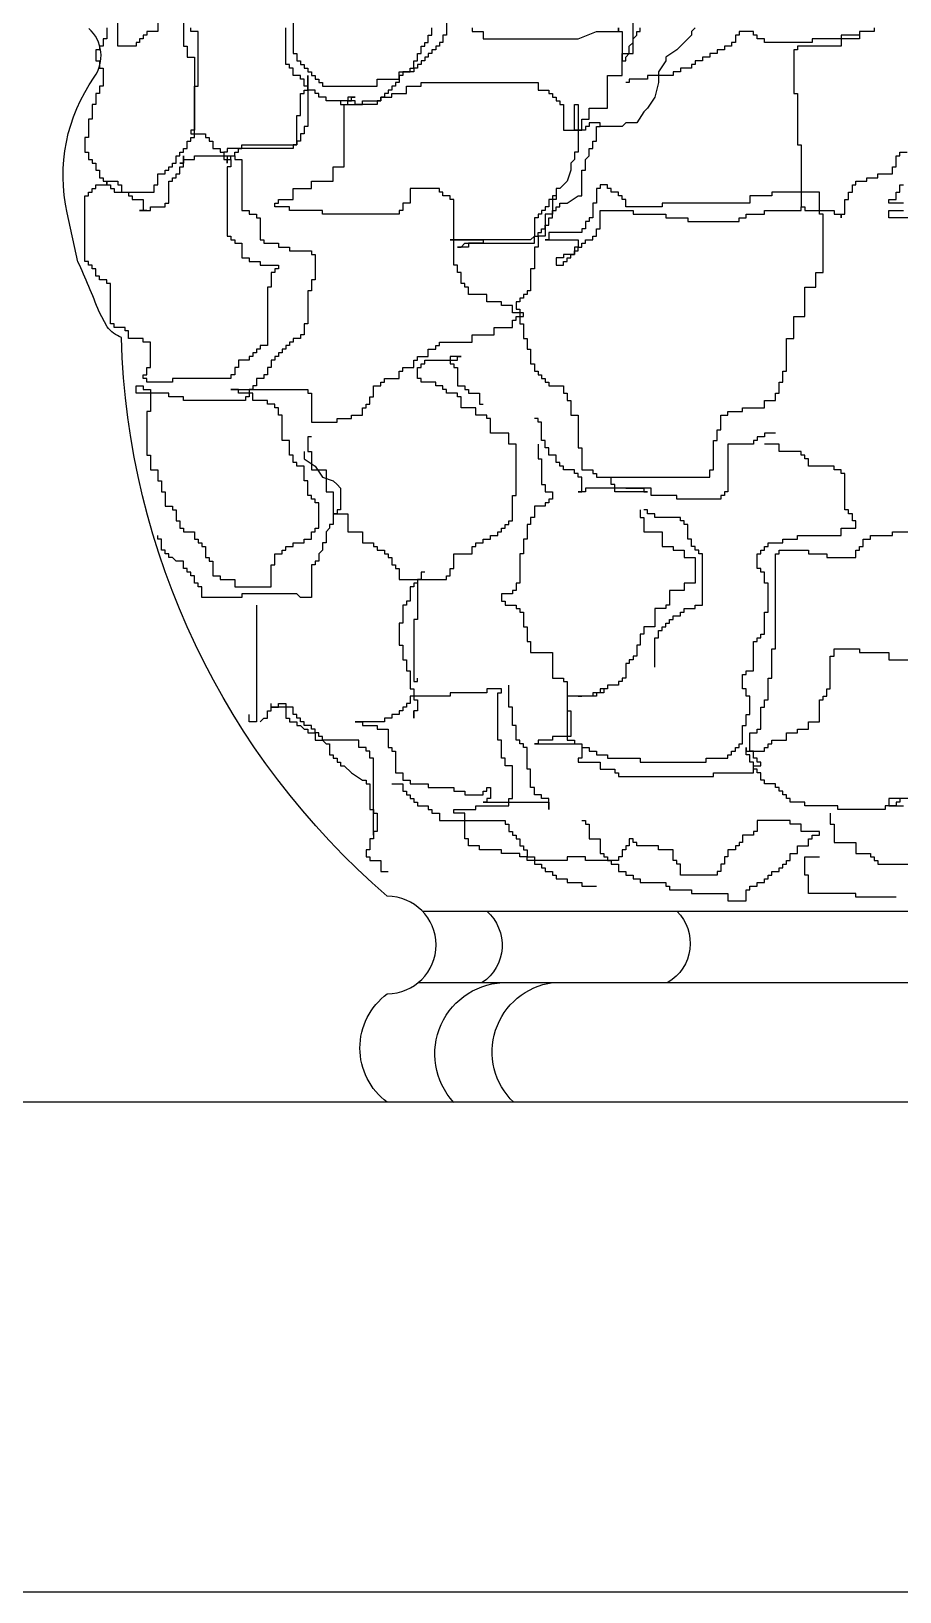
# Model space of a CAD drawing. Extents: x 356 to 4894, y 3257 to 6442.
# Drawn here: x 1596.8 to 1671.3, y 5447.7 to 5581.6 of the extents above; entities that cross this region are included whole.
import ezdxf

# ---------------------------------------------------------------- set-up
doc = ezdxf.new("R2010")
doc.units = 0
doc.header["$LTSCALE"] = 10
doc.header["$MEASUREMENT"] = 0
for name, color, linetype in [('3', 3, 'CONTINUOUS'), ('4', 4, 'CONTINUOUS'), ('7', 7, 'CONTINUOUS'), ('DIM', 3, 'CONTINUOUS')]:
    doc.layers.add(name, color=color, linetype=linetype)

# ---------------------------------------------------------------- blocks, each defined once
blk = doc.blocks.new('FH12E021')
at = {"layer": '3'}
for points in [[(84.73, 104.16), (84.73, 103.83), (86.06, 103.83), (86.06, 103.5), (87.72, 103.5), (87.72, 103.17), (90.38, 103.17), (90.38, 102.84), (94.69, 102.84), (94.69, 103.17), (95.35, 103.17), (95.35, 103.5), (95.68, 103.5), (95.68, 103.83), (97.01, 103.83), (97.01, 103.5), (97.34, 103.5), (97.34, 102.84), (97.68, 102.84), (97.68, 102.5), (98.34, 102.5), (98.34, 102.17), (99, 102.17), (99, 101.84), (99.67, 101.84), (99.67, 101.51), (100.33, 101.51), (100.33, 101.18), (100.99, 101.18), (100.99, 100.85), (101.33, 100.85), (101.33, 100.51), (102.32, 100.51), (102.32, 100.18), (102.98, 100.18), (102.98, 99.85), (105.31, 99.85), (105.31, 99.52), (106.97, 99.52), (106.97, 99.19), (107.3, 99.19)], [(123.56, 110.13), (123.56, 103.5), (123.89, 103.5), (123.89, 102.84), (124.22, 102.84), (124.22, 102.5), (124.55, 102.5), (124.55, 102.17), (124.89, 102.17), (124.89, 101.84), (125.22, 101.84), (125.22, 101.51), (125.55, 101.51), (125.55, 101.18), (125.88, 101.18), (125.88, 100.85), (126.21, 100.85), (126.21, 100.51), (126.54, 100.51), (126.54, 100.18), (127.54, 100.18), (127.54, 99.85), (127.87, 99.85), (127.87, 99.19), (128.2, 99.19), (128.2, 98.86), (128.54, 98.86), (128.54, 98.52), (128.87, 98.52), (128.87, 98.19), (129.2, 98.19), (129.2, 97.86), (129.53, 97.86), (129.53, 97.53), (129.86, 97.53), (129.86, 97.2), (131.85, 97.2), (131.85, 97.53), (134.51, 97.53), (134.51, 97.86), (135.17, 97.86), (135.17, 98.19), (135.5, 98.19), (135.5, 98.52), (136.17, 98.52), (136.17, 98.86), (136.5, 98.86), (136.5, 99.52), (136.83, 99.52), (136.83, 99.85), (137.5, 99.85), (137.5, 100.51), (137.83, 100.51), (137.83, 100.85), (138.16, 100.85), (138.16, 104.16)], [(149.77, 104.82), (149.77, 103.83), (150.77, 103.83), (150.77, 103.5), (151.1, 103.5), (151.1, 103.17), (151.43, 103.17), (151.43, 102.84), (151.76, 102.84), (151.76, 102.5), (153.42, 102.5), (153.42, 104.82)], [(154.42, 104.16), (154.42, 103.17), (154.75, 103.17), (154.75, 102.5), (155.08, 102.5), (155.08, 102.17), (155.41, 102.17), (155.41, 101.18), (155.08, 101.18), (155.08, 100.51), (154.75, 100.51), (154.75, 98.86), (155.08, 98.86), (155.08, 98.19), (155.41, 98.19), (155.41, 97.2), (155.75, 97.2), (155.75, 95.87), (156.08, 95.87), (156.08, 94.21), (156.41, 94.21), (156.41, 92.89), (156.08, 92.89), (156.08, 92.22), (155.75, 92.22), (155.75, 91.89), (155.41, 91.89), (155.41, 91.23), (155.08, 91.23), (155.08, 90.56), (154.75, 90.56), (154.75, 90.23), (154.42, 90.23), (154.42, 89.9), (154.09, 89.9), (154.09, 89.57), (153.76, 89.57), (153.76, 89.24), (150.1, 89.24), (150.1, 89.9), (149.77, 89.9), (149.77, 90.9), (149.11, 90.9), (149.11, 91.23), (148.78, 91.23), (148.78, 91.56), (148.45, 91.56), (148.45, 91.89), (148.11, 91.89), (148.11, 92.55), (147.78, 92.55), (147.78, 92.89), (147.45, 92.89), (147.45, 93.22), (147.12, 93.22), (147.12, 93.88), (146.79, 93.88), (146.79, 94.21), (146.45, 94.21), (146.45, 98.86), (146.12, 98.86), (146.12, 103.83), (146.79, 103.83), (146.79, 104.16)], [(147.45, 104.82), (147.45, 102.5), (147.12, 102.5), (147.12, 101.51), (146.45, 101.51), (146.45, 94.88), (146.79, 94.88), (146.79, 94.54), (145.46, 94.54), (145.46, 94.21), (145.13, 94.21), (145.13, 93.88), (144.8, 93.88), (144.8, 93.22), (144.13, 93.22), (144.13, 92.89), (143.8, 92.89), (143.8, 92.22), (143.47, 92.22), (143.47, 91.89), (143.47, 92.22), (143.14, 92.22), (143.14, 92.55), (142.8, 92.55), (142.8, 92.89), (142.47, 92.89), (142.47, 93.22), (142.14, 93.22), (142.14, 93.55), (137.16, 93.55), (137.16, 96.2), (136.83, 96.2), (136.83, 98.19), (136.5, 98.19), (136.5, 98.52), (136.17, 98.52), (136.17, 99.85), (136.17, 95.21), (136.5, 95.21), (136.5, 94.54), (136.83, 94.54), (136.83, 93.88), (137.16, 93.88), (137.16, 93.55), (137.5, 93.55), (137.5, 93.22), (143.47, 93.22), (143.47, 92.89), (143.8, 92.89), (143.8, 92.55), (143.47, 92.55), (143.47, 92.22), (143.14, 92.22), (143.14, 91.56), (143.47, 91.56), (143.47, 85.26), (143.14, 85.26), (143.14, 84.93), (142.8, 84.93), (142.8, 84.6), (142.14, 84.6), (142.14, 83.27), (141.48, 83.27), (141.48, 82.94), (140.48, 82.94), (140.48, 82.61), (138.82, 82.61), (138.82, 82.27), (139.15, 82.27), (139.15, 81.94), (139.49, 81.94), (139.49, 80.62), (139.82, 80.62), (139.82, 75.31), (140.48, 75.31), (140.48, 74.98), (140.81, 74.98), (140.81, 74.65), (141.15, 74.65), (141.15, 74.31), (141.48, 74.31), (141.48, 73.98), (142.47, 73.98), (142.47, 73.32), (142.8, 73.32), (142.8, 72.66), (143.14, 72.66), (143.14, 72.33), (148.45, 72.33), (148.45, 71.99), (150.77, 71.99), (150.77, 72.33), (151.1, 72.33), (151.1, 72.66), (150.77, 72.66), (150.77, 73.32), (150.44, 73.32), (150.44, 75.64), (151.1, 75.64), (151.1, 75.97), (152.43, 75.97), (152.43, 76.64), (152.76, 76.64), (152.76, 76.97), (153.76, 76.97), (153.76, 77.3), (154.09, 77.3), (154.09, 80.95), (154.42, 80.95), (154.42, 81.28), (155.08, 81.28), (155.08, 81.61), (155.41, 81.61), (155.41, 82.27), (155.75, 82.27), (155.75, 82.61), (156.08, 82.61), (156.08, 82.94), (156.41, 82.94), (156.41, 88.91), (156.08, 88.91), (156.08, 89.24), (155.75, 89.24), (155.75, 89.57), (155.41, 89.57), (155.41, 89.9), (154.42, 89.9), (154.42, 90.23), (153.42, 90.23), (153.42, 89.9), (153.09, 89.9), (153.09, 89.24), (152.43, 89.24), (152.43, 88.91), (152.1, 88.91), (152.1, 88.57), (151.1, 88.57), (151.1, 87.58), (150.77, 87.58), (151.43, 87.58), (150.44, 87.58), (150.44, 87.91), (149.11, 87.91), (149.11, 88.24), (148.78, 88.24), (148.78, 90.23), (148.45, 90.23), (148.45, 90.56), (148.11, 90.56), (148.11, 90.9), (147.78, 90.9), (147.78, 91.56), (147.45, 91.56), (147.45, 92.55), (147.45, 91.89), (147.78, 91.89), (147.45, 91.89), (147.45, 92.22), (146.45, 92.22), (146.45, 92.55), (142.8, 92.55), (142.8, 92.22), (142.14, 92.22), (142.14, 87.58), (141.48, 87.58), (141.48, 87.25), (140.81, 87.25), (140.81, 86.92), (140.48, 86.92), (140.48, 84.93), (140.15, 84.93), (140.15, 84.6), (138.82, 84.6), (138.82, 84.26), (137.83, 84.26), (137.83, 83.93), (135.84, 83.93), (135.84, 83.6), (135.5, 83.6), (135.5, 81.28), (135.84, 81.28), (135.84, 80.28), (136.17, 80.28), (136.17, 77.3), (136.5, 77.3), (136.5, 76.3), (136.83, 76.3), (136.83, 75.97), (137.5, 75.97), (137.5, 75.64), (137.83, 75.64), (137.83, 75.31), (138.16, 75.31), (138.16, 74.98), (138.49, 74.98), (138.49, 74.65), (138.82, 74.65), (138.82, 74.31), (139.15, 74.31), (139.15, 73.98), (139.49, 73.98), (139.49, 73.32), (139.82, 73.32), (139.82, 72.66), (140.15, 72.66), (140.15, 72.33), (140.81, 72.33), (140.81, 71.66), (141.15, 71.66), (141.15, 71.33), (141.48, 71.33), (141.48, 70.67), (141.81, 70.67), (141.81, 70.34), (147.45, 70.34), (147.45, 70.67), (148.78, 70.67), (148.78, 71), (151.76, 71), (151.76, 71.66), (151.1, 71.66), (151.1, 71.33), (150.44, 71.33), (150.44, 69.34), (150.77, 69.34), (150.77, 65.36), (150.44, 65.36), (150.44, 64.03), (149.77, 64.03), (149.77, 63.04), (149.44, 63.04), (149.44, 62.04), (149.11, 62.04), (149.11, 60.72), (148.45, 60.72), (148.45, 60.39), (148.11, 60.39), (148.11, 59.39), (147.78, 59.39), (147.78, 58.73), (147.45, 58.73), (147.45, 58.4), (146.45, 58.4), (146.45, 57.73), (146.12, 57.73), (146.12, 57.4), (145.79, 57.4), (145.79, 57.07), (145.46, 57.07), (145.46, 56.08), (145.13, 56.08), (145.13, 55.74), (144.8, 55.74), (144.8, 54.42), (144.13, 54.42), (144.13, 54.09), (142.8, 54.09), (142.8, 53.42), (139.49, 53.42), (139.49, 55.41), (139.15, 55.41), (139.15, 56.41), (138.49, 56.41), (138.49, 56.74), (138.16, 56.74), (138.16, 57.07), (137.5, 57.07), (137.5, 57.4), (136.5, 57.4), (136.5, 57.73), (135.84, 57.73), (135.84, 58.4), (135.5, 58.4), (135.5, 58.73), (135.17, 58.73), (135.17, 61.05), (135.5, 61.05), (135.5, 61.38), (135.84, 61.38), (135.84, 61.71), (136.17, 61.71), (136.17, 63.04), (136.5, 63.04), (136.5, 64.37), (137.16, 64.37), (137.16, 64.7), (137.5, 64.7), (137.5, 65.36), (137.83, 65.36), (137.83, 66.69), (138.49, 66.69), (138.49, 69.01), (138.82, 69.01), (138.82, 69.67), (139.15, 69.67), (139.15, 70), (139.82, 70), (139.82, 70.34), (141.15, 70.34), (141.15, 71), (142.47, 71), (142.47, 71.33), (143.14, 71.33), (136.17, 71.33), (136.17, 71), (135.84, 71), (135.84, 68.35), (133.51, 68.35), (133.51, 68.68), (132.19, 68.68), (132.19, 69.01), (131.19, 69.01), (131.19, 69.67), (130.86, 69.67), (130.86, 70), (130.53, 70), (130.53, 70.67), (130.19, 70.67), (130.19, 71.66), (129.53, 71.66), (129.53, 71.99), (129.2, 71.99), (129.2, 72.33), (127.87, 72.33), (127.87, 72.99), (127.54, 72.99), (127.54, 73.32), (126.54, 73.32), (126.54, 73.98), (126.21, 73.98), (126.21, 74.31), (125.22, 74.31), (125.22, 74.98), (124.55, 74.98), (124.55, 75.31), (124.22, 75.31), (124.22, 75.64), (121.24, 75.64), (121.24, 76.3), (119.24, 76.3), (119.24, 76.97), (117.59, 76.97), (117.59, 77.63), (117.25, 77.63), (117.25, 77.96), (116.59, 77.96), (116.59, 78.29), (117.59, 78.29), (117.59, 78.96), (118.58, 78.96), (118.58, 79.29), (119.91, 79.29), (119.91, 79.95), (121.57, 79.95), (121.57, 80.62), (121.9, 80.62), (121.9, 80.95), (122.23, 80.95), (122.23, 81.94), (122.56, 81.94), (122.56, 82.61), (122.89, 82.61), (122.89, 88.57), (123.23, 88.57), (123.23, 88.91), (123.89, 88.91), (123.89, 89.24), (124.22, 89.24), (124.22, 89.57), (126.88, 89.57), (126.88, 88.24), (127.54, 88.24), (127.54, 87.58), (127.87, 87.58), (127.87, 87.25), (134.84, 87.25), (134.84, 87.58), (137.83, 87.58), (137.83, 87.91), (139.15, 87.91), (139.15, 88.24), (138.82, 88.24), (138.82, 88.57), (137.5, 88.57), (137.5, 89.57), (135.84, 89.57), (135.84, 90.23), (133.85, 90.23), (133.85, 91.56), (132.85, 91.56), (132.85, 97.2), (132.52, 97.2), (132.52, 97.53), (132.19, 97.53), (132.19, 97.86), (131.85, 97.86), (132.52, 97.86), (132.52, 97.53), (133.18, 97.53), (133.18, 97.2), (131.19, 97.2), (131.19, 97.53), (129.53, 97.53), (129.53, 97.86), (128.54, 97.86), (128.54, 98.19), (127.21, 98.19), (127.21, 98.86), (125.88, 98.86), (125.88, 99.19), (115.26, 99.19), (115.26, 98.52), (114.27, 98.52), (114.27, 98.19), (113.94, 98.19), (113.94, 97.86), (113.6, 97.86), (113.6, 97.53), (113.27, 97.53), (113.27, 97.2), (112.94, 97.2), (112.94, 94.88), (111.28, 94.88), (111.28, 95.87), (110.62, 95.87), (110.62, 96.87), (108.96, 96.87), (108.96, 99.85), (107.63, 99.85), (107.63, 101.84), (106.63, 101.84), (106.63, 105.16)], [(121.24, 104.16), (121.24, 103.83), (120.24, 103.83), (120.24, 103.17), (111.61, 103.17), (109.95, 103.83), (107.96, 103.83), (107.96, 104.16), (107.96, 103.83), (107.63, 103.83), (107.63, 101.18), (107.3, 101.18), (107.3, 101.51), (106.97, 101.84), (106.97, 102.5), (106.63, 102.84), (106.63, 103.17), (106.3, 103.5), (106.3, 103.83), (105.97, 103.83), (105.97, 104.16)], [(100.99, 104.16), (101.33, 103.83), (101.33, 103.5), (102.65, 102.17), (103.65, 101.51), (103.65, 101.18), (104.31, 100.18), (104.31, 99.19), (104.64, 97.86), (105.31, 96.87), (105.64, 96.53), (106.3, 95.54), (107.3, 95.54), (107.63, 95.21), (109.62, 95.21), (109.62, 95.54), (110.62, 95.54), (110.62, 95.21), (110.95, 95.21), (110.95, 94.88), (111.94, 94.88), (111.94, 97.2), (111.61, 97.2), (111.61, 94.54)], [(137.5, 104.82), (137.5, 101.84), (137.16, 101.84), (137.16, 101.18), (136.83, 101.18), (136.83, 100.85), (136.5, 100.85), (136.5, 100.51), (136.17, 100.51), (136.17, 100.18), (135.84, 100.18), (135.84, 99.85), (135.5, 99.85), (135.5, 99.52), (135.17, 99.52), (135.17, 99.19), (134.84, 99.19), (134.84, 98.86), (129.86, 98.86), (129.86, 99.52), (127.87, 99.52), (127.87, 100.18), (126.88, 100.18), (126.88, 100.51), (126.54, 100.51), (126.54, 101.18), (126.21, 101.18), (126.21, 101.84), (125.88, 101.84), (125.88, 102.5), (125.55, 102.5), (125.55, 102.84), (125.22, 102.84), (125.22, 103.5), (124.89, 103.5), (124.89, 104.16)], [(86.06, 103.5), (86.06, 103.17), (87.72, 103.17), (87.72, 102.5), (91.7, 102.5), (91.7, 102.17), (92.03, 102.17), (92.03, 98.19), (91.7, 98.19), (91.7, 93.55), (91.37, 93.55), (91.37, 87.91), (91.04, 87.91), (91.04, 87.58), (88.38, 87.58), (88.38, 87.25), (87.72, 87.25), (87.72, 86.92), (87.72, 87.25), (87.39, 87.25), (87.39, 88.57), (87.06, 88.57), (87.06, 89.24), (86.72, 89.24), (86.72, 89.9), (86.39, 89.9), (86.39, 90.23), (85.4, 90.23), (85.4, 90.56), (84.4, 90.56), (84.4, 90.9), (83.07, 90.9), (83.07, 91.56), (82.74, 91.56), (82.74, 92.55), (82.41, 92.55), (82.41, 92.89), (81.75, 92.89)], [(108.63, 44.47), (108.96, 44.47), (108.96, 44.14), (109.62, 44.14), (109.62, 43.8), (110.29, 43.8), (110.29, 43.47), (112.61, 43.47), (112.61, 42.15), (112.28, 42.15), (112.28, 39.83), (113.94, 39.83), (113.94, 39.49), (115.26, 39.49), (115.26, 39.16), (115.59, 39.16), (111.28, 39.16), (111.28, 37.84), (111.61, 37.84), (111.61, 37.5), (109.62, 37.5), (109.62, 36.84), (108.29, 36.84), (108.29, 36.51), (107.96, 36.51), (107.96, 36.18), (99.33, 36.18), (99.33, 36.51), (95.68, 36.51), (95.68, 37.17), (95.02, 37.17), (95.02, 37.5), (95.35, 37.5), (95.35, 37.84), (95.68, 37.84), (95.68, 38.5), (96.02, 38.5), (96.02, 40.16), (95.35, 40.16), (95.35, 40.49), (95.02, 40.49), (95.02, 42.48), (94.69, 42.48), (94.69, 43.14), (94.36, 43.14), (94.36, 45.13), (94.03, 45.13), (94.03, 47.78), (93.69, 47.78), (93.69, 56.41), (93.36, 56.41), (93.36, 56.74), (90.71, 56.74), (90.71, 56.41), (89.05, 56.41), (89.05, 56.08), (86.39, 56.08), (86.39, 56.74), (86.06, 56.74), (86.06, 57.07), (85.73, 57.07), (85.73, 57.73), (85.07, 57.73), (85.07, 58.06), (83.07, 58.06), (83.07, 58.4), (81.08, 58.4)], [(81.08, 86.92), (83.41, 86.92), (83.41, 87.58), (82.08, 87.58)], [(82.08, 88.24), (83.41, 88.24), (83.41, 88.57), (82.74, 88.57), (82.74, 89.24), (82.41, 89.24), (82.41, 89.9), (82.08, 89.9)], [(111.61, 94.88), (111.61, 92.89), (111.94, 92.89), (111.94, 92.22), (112.28, 91.89), (112.28, 91.23), (112.61, 90.23), (112.94, 89.9), (113.27, 89.57), (113.6, 89.57), (113.6, 88.91), (113.94, 88.91), (113.94, 88.57), (114.27, 88.57), (114.27, 87.91), (114.6, 87.91), (114.6, 87.58), (114.93, 87.58), (114.93, 87.25), (115.26, 87.25), (115.26, 86.92), (115.59, 86.92), (115.59, 85.26), (115.93, 84.93), (123.23, 84.93), (120.24, 84.93), (120.24, 84.6), (121.57, 84.6), (121.57, 84.26), (122.56, 84.26), (122.23, 84.26), (121.9, 84.6), (115.59, 84.6), (115.59, 85.26), (115.26, 85.26), (115.26, 85.59), (114.93, 85.59), (114.93, 85.92), (114.6, 85.92), (114.6, 86.25), (114.27, 86.25), (114.27, 86.92), (113.94, 86.92), (113.94, 87.58), (113.6, 87.58), (113.6, 87.91), (113.27, 87.91), (113.27, 88.24), (112.61, 88.24), (111.61, 88.91), (111.28, 88.91), (111.28, 91.23), (110.95, 91.23), (110.95, 92.22), (110.62, 92.55), (110.62, 93.22), (110.29, 93.22), (110.29, 93.88), (109.95, 93.88), (109.95, 95.21), (109.62, 95.21)], [(113.6, 88.91), (113.6, 88.57), (113.94, 88.57), (113.94, 87.25), (114.6, 87.25), (114.6, 85.26), (115.26, 85.26), (115.26, 84.26), (115.59, 84.26), (115.59, 82.27), (115.93, 82.27), (115.93, 80.28), (116.26, 80.28), (116.26, 79.95), (116.59, 79.95), (116.59, 79.62), (116.92, 79.62), (116.92, 79.29), (117.25, 79.29), (117.25, 78.63), (116.92, 78.63), (116.92, 77.3), (116.59, 77.3), (116.59, 75.97), (116.26, 75.97), (116.26, 74.98), (115.93, 74.98), (115.93, 73.65), (115.59, 73.65), (115.59, 72.99), (115.26, 72.99), (115.26, 72.66), (114.93, 72.66), (114.93, 72.33), (114.6, 72.33), (114.6, 71.99), (114.27, 71.99), (114.27, 71.66), (112.94, 71.66), (112.94, 71), (112.61, 71), (112.61, 70.34), (112.28, 70.34), (112.28, 69.01), (111.61, 69.01), (111.61, 66.02), (111.28, 66.02), (111.28, 64.03), (110.29, 64.03), (110.29, 63.7), (109.95, 63.7), (109.95, 63.37), (99.67, 63.37), (99.67, 64.03), (99.33, 64.03), (99.33, 66.69), (99, 66.69), (99, 67.68), (98.67, 67.68), (98.67, 69.01), (98.01, 69.01), (98.01, 69.34), (96.68, 69.34), (96.68, 69.67), (94.69, 69.67), (94.69, 70.34), (93.69, 70.34), (93.69, 71), (93.36, 71), (93.36, 71.99), (93.03, 71.99), (93.03, 72.99), (92.7, 72.99), (92.7, 75.97), (92.03, 75.97), (92.03, 77.96), (91.04, 77.96), (91.04, 80.62), (90.04, 80.62), (90.04, 81.94), (89.38, 81.94), (89.38, 87.25), (89.71, 87.25), (89.71, 89.24), (94.03, 89.24), (94.03, 88.91), (96.02, 88.91), (96.02, 88.24), (103.98, 88.24), (103.98, 87.91), (107.3, 87.91), (107.3, 88.57), (107.63, 88.57), (107.63, 88.91), (107.96, 88.91), (107.96, 89.24), (108.63, 89.24), (108.63, 89.57), (108.96, 89.57), (108.96, 89.9), (109.62, 89.9), (109.62, 89.57), (109.95, 89.57), (109.95, 88.24), (110.29, 88.24), (110.29, 86.92), (110.62, 86.92), (110.62, 86.59), (110.95, 86.59), (110.95, 85.92), (111.28, 85.92), (111.28, 85.59), (114.27, 85.59), (114.27, 84.93), (114.6, 84.93), (111.61, 84.93), (111.61, 84.26), (111.94, 84.26), (111.94, 83.6), (112.94, 83.6), (112.94, 83.27), (113.6, 83.27), (113.6, 82.61), (112.94, 82.61), (112.94, 82.94), (112.61, 82.94), (112.61, 83.27), (112.28, 83.27), (112.28, 83.6), (111.94, 83.6), (111.94, 83.93), (111.61, 83.93), (111.61, 84.26), (111.28, 84.26), (111.28, 84.6), (110.95, 84.6), (110.95, 84.93), (110.29, 84.93), (110.29, 85.26), (109.95, 85.26), (109.95, 85.92), (109.62, 85.92), (109.62, 87.58), (106.63, 87.58), (106.63, 87.25), (103.65, 87.25), (103.65, 86.92), (101.66, 86.92), (101.66, 86.59), (97.01, 86.59), (97.01, 86.92), (96.35, 86.92), (96.35, 87.25), (94.69, 87.25), (94.69, 87.58), (91.37, 87.58), (91.37, 87.91), (91.04, 87.91)], [(135.84, 67.02), (136.17, 67.02), (136.17, 65.69), (135.84, 65.69), (135.84, 64.03), (134.51, 64.03), (134.51, 62.04), (133.85, 62.04), (133.85, 60.05), (132.52, 60.05), (132.52, 58.4), (131.19, 58.4), (131.19, 57.4), (130.19, 57.4), (130.19, 57.07), (129.86, 57.07), (129.86, 56.74), (129.2, 56.74), (129.2, 56.41), (128.87, 56.41), (128.87, 56.08), (128.54, 56.08), (128.54, 55.41), (128.2, 55.41), (128.2, 55.08), (127.87, 55.08), (127.87, 54.09), (123.56, 54.09), (123.56, 54.42), (123.23, 54.42), (123.23, 55.08), (122.89, 55.08), (122.89, 56.41), (121.24, 56.41), (121.24, 57.07), (120.9, 57.07), (120.9, 57.4), (120.24, 57.4), (120.24, 57.73), (119.58, 57.73), (119.58, 58.06), (118.91, 58.06), (118.91, 58.4), (118.58, 58.4), (118.58, 58.73), (118.25, 58.73), (118.25, 59.06), (117.92, 59.06), (117.92, 59.39), (117.59, 59.39), (117.59, 61.71), (117.25, 61.71), (117.25, 66.36), (117.92, 66.36), (117.92, 67.35), (119.58, 67.35), (119.58, 68.68), (119.91, 68.68), (119.91, 69.01), (120.9, 69.01), (120.9, 69.67), (122.23, 69.67), (122.23, 70.67), (122.56, 70.67), (122.56, 71), (123.56, 71), (123.56, 71.33), (123.89, 71.33), (123.89, 71.66), (124.55, 71.66), (124.55, 71.99), (125.88, 71.99), (125.88, 72.33), (126.21, 72.33), (126.21, 73.32), (125.88, 73.32), (125.88, 73.65), (125.55, 73.65), (125.55, 73.98), (122.56, 73.98), (122.56, 74.31), (122.23, 74.31), (123.23, 74.31), (123.23, 73.65), (122.89, 73.65), (122.89, 73.32), (122.56, 73.32), (122.56, 71.66), (121.9, 71.66), (121.9, 71.33), (121.57, 71.33), (121.57, 71), (120.57, 71), (120.57, 70), (120.24, 70)], [(93.69, 67.35), (94.69, 67.35), (94.69, 67.02), (95.35, 67.02), (95.35, 66.69), (95.68, 66.69), (95.68, 66.36), (98.01, 66.36), (98.01, 62.04), (98.34, 62.04), (98.34, 61.71), (98.67, 61.71), (98.67, 61.38), (102.65, 61.38), (102.65, 61.71), (104.98, 61.71), (104.98, 62.38), (110.95, 62.38), (110.95, 62.04), (111.61, 62.04), (111.28, 62.04), (111.28, 63.37), (111.61, 63.37), (111.61, 63.7), (111.94, 63.7), (111.94, 64.03), (112.94, 64.03), (112.94, 64.37), (113.27, 64.37), (113.27, 64.7), (113.6, 64.7), (113.6, 65.36), (114.27, 65.36), (114.27, 66.02), (114.6, 66.02), (114.6, 66.69), (114.93, 66.69), (114.93, 68.35), (115.26, 68.35), (115.26, 68.68), (115.59, 68.68)], [(81.42, 34.19), (83.41, 34.19), (83.41, 33.52), (82.08, 33.52)], [(82.08, 34.19), (82.41, 34.19), (82.41, 33.86), (82.74, 33.86), (82.74, 33.52), (83.74, 33.52), (83.74, 33.19), (88.05, 33.19), (88.05, 33.52), (91.04, 33.52), (91.04, 33.86), (92.37, 33.86), (92.37, 34.19), (92.7, 34.19), (92.7, 34.52), (93.03, 34.52), (93.03, 34.85), (93.36, 34.85), (93.36, 35.18), (93.69, 35.18), (93.69, 35.51), (94.69, 35.51), (94.69, 35.85), (95.02, 35.85), (95.02, 36.51), (95.35, 36.51), (95.35, 36.84), (95.68, 36.84), (95.68, 37.5), (96.02, 37.5), (96.02, 38.17), (96.35, 38.17), (96.35, 38.83), (96.35, 38.5), (94.69, 38.5), (94.69, 38.83), (94.36, 38.83), (94.36, 39.16), (94.03, 39.16), (94.03, 39.49), (92.7, 39.49), (92.7, 40.16), (91.7, 40.16), (91.7, 40.49), (90.71, 40.49), (90.71, 41.15), (89.71, 41.15), (89.71, 43.14), (89.38, 43.14), (89.38, 43.47), (89.05, 43.47), (89.05, 44.14), (88.72, 44.14), (88.72, 47.12), (88.38, 47.12), (88.38, 47.78), (86.06, 47.78), (86.06, 47.45), (83.41, 47.45), (83.41, 46.79), (78.1, 46.79)], [(115.26, 66.36), (115.26, 65.03), (114.93, 65.03), (114.93, 62.71), (114.6, 62.71), (114.6, 62.04), (113.94, 62.04), (113.94, 61.38), (114.27, 61.38), (114.27, 61.05), (114.6, 61.05), (114.6, 60.72), (115.59, 60.72), (115.59, 59.72), (115.93, 59.72), (115.93, 59.06), (116.26, 59.06), (116.26, 57.73), (116.59, 57.73), (116.59, 56.41), (116.92, 56.41), (116.92, 53.75), (117.25, 53.75), (117.25, 53.09), (117.59, 53.09), (117.59, 52.76), (118.58, 52.76), (118.58, 52.1), (118.25, 52.1), (118.25, 51.76), (117.25, 51.76), (117.25, 51.43), (116.92, 51.43), (116.92, 51.1), (116.59, 51.1), (116.59, 49.77), (116.26, 49.77), (116.26, 48.45), (115.93, 48.45), (115.93, 47.45), (113.94, 47.45), (113.94, 45.13), (112.94, 45.13), (112.94, 44.8), (112.61, 44.8), (112.61, 39.49), (111.94, 39.49), (111.94, 39.16), (111.28, 39.16), (111.28, 38.83), (110.62, 38.83), (110.62, 38.5), (109.95, 38.5), (109.95, 38.17), (108.96, 38.17), (108.96, 37.84), (105.97, 37.84), (105.97, 37.5), (100, 37.5), (100, 37.84), (98.01, 37.84), (98.01, 38.17), (97.68, 38.17), (97.68, 38.5), (97.34, 38.5), (97.34, 38.83), (97.01, 38.83), (97.01, 39.16), (96.68, 39.16), (96.68, 40.82), (96.35, 40.82), (96.35, 41.82), (96.02, 41.82), (96.02, 43.47), (96.35, 43.47), (96.35, 44.14), (96.68, 44.14), (96.68, 45.46), (96.35, 45.46), (96.35, 45.79), (95.68, 45.79), (95.68, 48.45), (95.35, 48.45), (95.35, 48.78), (95.02, 48.78), (95.02, 49.11), (94.69, 49.11), (94.69, 51.1), (94.36, 51.1), (94.36, 53.75), (94.69, 53.75), (94.69, 54.75), (95.02, 54.75), (95.02, 55.08), (95.35, 55.08), (95.35, 56.41), (95.02, 56.41), (95.02, 56.74), (94.69, 56.74), (94.69, 57.07), (94.36, 57.07), (94.36, 57.4), (93.03, 57.4), (93.03, 57.73), (91.7, 57.73), (91.7, 58.06), (87.72, 58.06), (87.72, 58.73), (86.39, 58.73), (86.39, 59.39), (86.72, 59.39), (86.72, 60.05), (87.06, 60.05), (87.06, 60.39), (87.39, 60.39), (87.39, 63.7), (87.72, 63.7), (87.72, 64.03), (88.38, 64.03), (88.38, 64.37), (90.71, 64.37), (90.71, 65.03), (91.04, 65.03), (91.04, 65.36), (91.37, 65.36), (91.37, 65.69), (93.36, 65.69), (93.36, 66.36), (94.69, 66.36)], [(136.5, 65.69), (136.5, 65.03), (135.5, 64.37), (134.84, 63.37), (133.85, 63.04), (133.51, 62.71), (133.18, 62.38), (133.18, 60.39), (133.51, 60.39), (133.51, 60.05), (133.85, 60.05), (133.85, 59.06), (134.18, 59.06), (134.18, 58.73), (134.51, 58.4), (134.51, 57.4), (134.84, 57.4), (134.84, 56.74), (135.17, 56.41), (135.17, 55.74), (135.5, 55.74), (135.5, 55.41), (135.84, 55.41), (135.84, 52.43), (136.83, 52.43), (137.16, 52.76), (142.14, 52.76), (142.14, 52.43), (145.79, 52.43), (145.79, 53.42), (146.12, 53.42), (146.12, 53.75), (146.45, 53.75), (146.45, 54.42), (146.79, 54.42), (146.79, 54.75), (147.12, 54.75), (147.12, 55.08), (147.45, 55.08), (147.45, 55.74), (148.11, 55.74), (148.45, 56.08), (148.78, 56.08), (148.78, 56.41), (149.11, 56.41), (149.11, 56.74), (149.44, 56.74), (149.44, 57.73), (149.77, 57.73), (149.77, 58.06)], [(107.3, 62.38), (105.64, 62.38), (105.64, 62.04), (105.31, 62.04), (108.29, 62.04), (108.29, 62.71), (108.63, 62.71), (108.63, 63.37), (108.29, 63.37)], [(104.64, 46.13), (104.64, 48.78), (104.31, 48.78), (104.31, 49.44), (103.98, 49.44), (103.98, 49.77), (103.65, 49.77), (103.65, 50.11), (103.32, 50.11), (103.32, 50.44), (102.98, 50.44), (102.98, 50.77), (102.32, 50.77), (102.32, 51.1), (101.99, 51.1), (101.99, 51.43), (100.99, 51.43), (100.99, 51.76), (100.33, 51.76), (100.33, 56.41), (100.66, 56.41), (100.66, 56.74), (100.99, 56.74), (100.99, 57.07), (101.33, 57.07), (101.33, 57.73), (101.66, 57.73), (101.66, 59.06), (101.99, 59.06), (101.99, 59.39), (102.32, 59.39), (102.32, 59.72), (104.64, 59.72), (104.64, 60.05), (105.31, 60.05), (105.31, 60.39), (105.64, 60.39)], [(105.97, 60.39), (105.97, 59.72), (105.64, 59.72), (105.64, 58.4), (103.98, 58.4), (103.98, 57.07), (102.98, 57.07), (102.98, 56.74), (101.99, 56.74), (101.99, 56.08), (100.99, 56.08), (100.99, 53.75), (101.99, 53.75), (101.99, 53.09), (103.32, 53.09), (103.32, 51.76), (103.65, 51.76), (103.65, 51.43), (104.64, 51.43), (104.64, 49.77), (105.64, 49.77), (105.64, 49.11), (105.97, 49.11), (105.97, 48.12), (106.3, 48.12), (106.3, 47.12), (106.63, 47.12), (106.63, 46.79), (106.97, 46.79), (106.97, 46.46), (107.3, 46.46), (107.3, 45.13), (107.63, 45.13), (107.63, 44.8), (107.96, 44.8), (107.96, 44.47), (108.96, 44.47), (108.96, 44.14), (109.29, 44.14), (109.29, 43.8), (109.95, 43.8), (109.95, 43.47), (111.61, 43.47), (111.28, 43.47)], [(125.55, 54.75), (125.88, 54.75), (125.88, 54.09), (126.21, 54.09), (126.21, 50.44), (126.54, 50.44), (126.54, 44.8), (126.21, 44.8), (126.21, 45.13)], [(125.88, 54.42), (125.88, 54.09), (126.21, 54.09), (126.21, 53.75), (126.54, 53.75), (126.54, 53.42), (126.88, 53.42), (126.88, 52.1), (127.21, 52.1), (127.21, 51.76), (127.54, 51.76), (127.54, 50.11), (127.87, 50.11), (127.87, 48.12), (127.54, 48.12), (127.54, 46.79), (127.21, 46.79), (127.21, 45.79), (126.88, 45.79), (126.88, 44.14), (126.54, 44.14), (126.54, 43.14), (126.21, 43.14), (126.21, 42.15), (126.54, 42.15), (126.54, 41.48), (126.54, 42.15)], [(140.81, 51.76), (140.81, 41.15), (141.48, 41.15), (141.48, 41.82)], [(111.28, 32.2), (110.95, 32.2), (110.95, 31.87), (110.62, 31.87), (110.62, 30.54), (109.62, 30.54), (109.62, 29.21), (109.29, 29.21), (109.29, 28.88), (108.96, 28.88), (108.96, 28.55), (108.63, 28.55), (108.63, 28.22), (107.96, 28.22), (107.96, 27.56), (107.3, 27.56), (107.3, 27.22), (106.63, 27.22), (106.63, 26.89), (105.97, 26.89), (105.97, 26.56), (103.65, 26.56), (103.65, 26.23), (103.32, 26.23), (103.32, 25.9), (101.33, 25.9), (101.33, 25.57), (98.01, 25.57), (98.01, 24.9), (96.35, 24.9), (96.35, 25.9), (96.02, 25.9), (96.02, 26.23), (95.35, 26.23), (95.35, 26.56), (94.69, 26.56), (94.69, 26.89), (94.36, 26.89), (94.36, 27.22), (94.03, 27.22), (94.03, 27.56), (93.36, 27.56), (93.36, 27.89), (93.03, 27.89), (93.03, 28.22), (92.7, 28.22), (92.7, 28.55), (92.37, 28.55), (92.37, 29.21), (91.7, 29.21), (91.7, 29.88), (90.71, 29.88), (90.71, 30.54), (90.38, 30.54), (90.38, 30.87), (89.71, 30.87), (89.71, 31.2), (91.37, 31.2), (91.37, 31.87), (92.37, 31.87), (92.37, 32.2), (95.35, 32.2), (95.35, 31.2), (95.68, 31.2), (95.68, 30.87), (96.68, 30.87), (96.68, 30.21), (97.01, 30.21), (97.01, 29.88), (97.34, 29.88), (97.34, 29.54), (98.01, 29.54), (98.01, 28.88), (98.34, 28.88), (98.34, 28.22), (98.67, 28.22), (98.67, 27.56), (99, 27.56), (99, 27.22), (102.32, 27.22), (102.32, 28.22), (102.65, 28.22), (102.65, 28.55), (102.98, 28.55), (102.98, 29.54), (104.31, 29.54), (104.31, 29.88), (106.3, 29.88), (106.3, 30.21), (106.63, 30.21), (106.63, 30.54), (106.97, 30.54), (106.97, 29.88), (107.3, 29.88), (107.3, 29.54), (107.63, 29.54), (107.63, 28.88), (107.96, 28.88), (107.96, 28.55), (110.95, 28.55), (110.95, 28.88), (112.61, 28.88), (112.61, 28.55), (116.26, 28.55), (116.26, 28.88), (116.92, 28.88), (116.92, 29.21), (118.58, 29.21), (118.58, 29.54), (120.57, 29.54), (120.57, 29.88), (121.57, 29.88), (121.57, 30.54), (121.9, 30.54), (121.9, 32.86), (122.89, 32.86), (122.89, 33.19), (120.9, 33.19), (120.9, 33.52), (117.92, 33.52), (117.92, 34.19), (117.59, 34.19), (117.59, 37.17), (118.25, 37.17), (118.25, 37.84), (118.58, 37.84), (118.58, 39.49), (118.91, 39.49), (118.91, 43.8), (118.58, 43.8), (118.58, 44.14), (119.91, 44.14), (119.91, 43.8), (123.23, 43.8), (123.23, 43.47), (126.88, 43.47), (126.88, 42.81), (127.21, 42.81), (127.21, 42.48), (127.54, 42.48), (127.54, 42.15), (127.87, 42.15), (127.87, 41.82), (128.54, 41.82), (128.54, 41.48), (129.2, 41.48), (129.2, 41.15), (131.85, 41.15), (131.19, 41.15), (131.19, 40.82), (129.86, 40.82), (129.86, 40.49), (128.87, 40.49), (128.87, 38.83), (128.54, 38.83), (128.54, 38.5), (128.2, 38.5), (128.2, 36.51), (127.54, 36.51), (127.54, 35.85), (126.88, 35.85), (126.88, 35.51), (125.22, 35.51), (125.22, 35.18), (122.89, 35.18), (122.89, 34.85), (121.9, 34.85), (121.9, 34.52), (120.24, 34.52), (120.24, 34.85), (119.91, 34.85), (119.91, 35.18), (119.58, 35.18), (119.58, 34.19), (119.91, 34.19), (119.91, 33.86), (120.24, 33.86), (114.27, 33.86), (114.27, 33.19), (114.27, 34.19), (114.93, 34.19), (114.93, 34.52), (115.59, 34.52), (115.59, 35.18), (115.93, 35.18), (115.93, 36.84), (116.26, 36.84), (116.26, 38.83), (116.59, 38.83), (116.59, 39.16), (116.92, 39.16), (116.92, 39.49), (117.25, 39.49), (117.25, 40.82), (117.59, 40.82), (117.59, 42.48), (117.92, 42.48), (117.92, 44.47)], [(140.48, 41.15), (140.15, 41.48), (139.82, 41.48), (139.82, 42.15), (139.49, 42.15), (139.49, 42.48), (138.82, 42.48), (138.82, 42.81), (138.16, 42.81), (138.16, 41.48), (137.83, 41.48), (137.83, 41.15), (137.16, 41.15), (137.16, 40.82), (136.83, 40.82), (136.5, 40.49), (136.17, 40.49), (136.17, 40.16), (135.5, 40.16), (135.5, 39.49), (134.84, 39.49), (134.51, 39.16), (134.18, 39.16), (134.18, 38.17), (133.85, 38.17), (133.85, 37.84), (133.51, 37.84), (133.51, 37.5), (133.18, 37.5), (133.18, 37.17), (132.85, 37.17), (132.19, 36.51), (131.19, 35.85), (130.86, 35.85), (130.86, 35.51), (130.53, 35.51), (130.53, 33.19), (130.19, 33.19), (130.19, 32.86), (129.86, 32.86), (129.86, 31.2), (130.19, 31.2), (130.19, 30.54), (130.53, 30.54), (130.53, 29.54), (130.86, 29.54), (130.86, 28.88), (130.53, 28.88), (130.53, 28.55), (129.53, 28.55), (129.53, 27.56), (128.87, 27.56)], [(130.19, 30.87), (130.19, 37.84), (130.53, 37.84), (130.53, 38.5), (130.86, 38.5), (130.86, 38.83), (131.52, 38.83), (131.52, 39.49), (134.84, 39.49), (134.84, 39.83), (135.17, 39.83), (135.17, 40.16), (135.5, 40.16), (135.5, 40.49), (135.84, 40.49), (135.84, 40.82), (136.5, 40.82), (136.5, 41.15), (136.83, 41.15), (136.83, 41.48), (137.16, 41.48), (137.16, 41.82), (137.5, 41.82), (137.5, 42.48), (139.49, 42.48), (139.49, 42.81)], [(128.54, 35.51), (127.54, 35.51), (127.54, 34.85), (127.21, 34.85), (127.21, 34.52), (126.88, 34.52), (126.88, 34.19), (126.54, 34.19), (126.54, 33.86), (126.21, 33.86), (126.21, 33.52), (125.22, 33.52), (125.22, 33.19), (124.89, 33.19), (124.89, 32.86), (124.22, 32.86), (124.22, 32.2), (118.25, 32.2), (118.25, 31.87), (117.92, 31.87), (117.92, 31.2), (117.59, 31.2), (117.59, 30.87), (117.25, 30.87), (117.25, 30.54), (116.92, 30.54), (116.92, 29.88), (116.59, 29.88), (116.59, 29.54), (116.26, 29.54), (116.26, 28.88), (115.59, 28.88), (115.59, 28.22), (114.93, 28.22), (114.93, 27.89), (114.6, 27.89), (114.6, 27.56), (113.94, 27.56), (113.94, 27.22), (113.6, 27.22), (113.6, 26.89), (112.61, 26.89), (112.61, 26.56), (111.28, 26.56), (111.28, 26.23), (109.95, 26.23)], [(88.72, 32.86), (88.72, 31.87), (88.38, 31.87), (88.38, 30.21), (86.39, 30.21), (86.39, 29.21), (85.07, 29.21), (85.07, 28.88), (84.73, 28.88), (84.73, 28.55), (84.4, 28.55), (84.4, 28.22), (79.76, 28.22)], [(82.74, 25.23), (86.39, 25.23), (86.39, 25.57), (90.71, 25.57), (90.71, 27.22), (91.04, 27.22), (91.04, 28.88), (89.71, 28.88)]]:
    blk.add_lwpolyline(points, dxfattribs=at)
for centre, radius, start, end in [((105.58, 21.04), 4.14, 135.1837, 239.1789), ((122.61, 20.87), 4.09, 131.2216, 235.988), ((113.07, 11.19), 6.35, 313.775, 82.2466), ((118.15, 11), 6.48, 317.2637, 91.2087)]:
    blk.add_arc(centre, radius, start, end, dxfattribs=at)
at = {"layer": '4'}
blk.add_lwpolyline([(15.13, 159.75, 0.094236), (34.35, 46.99, -0.431207), (38.78, 44.03, 0.09642), (59.97, 23.35, 0.077414), (60.46, 18.92, -0.490254), (58.68, 16.56, 0.68218), (59.47, 6.61), (128.95, 6.61, 0.503478), (128.95, 16.46, -1), (128.95, 25.32, 0.210479), (153.09, 76.04, 0.12842), (154.38, 77.02), (155.12, 78.39, -0.015619), (157.03, 82.93), (158.02, 87.36, 0.211215), (155.55, 99.68, -0.379001), (156.05, 104.11, 0.44374)], format="xyb", dxfattribs=at)
at = {"layer": '7'}
for p, q in [((125.75, 23.95), (59.06, 23.95)), ((126.11, 17.48), (60.27, 17.48))]:
    blk.add_line(p, q, dxfattribs=at)

msp = doc.modelspace()

# ---------------------------------------------------------------- linework, layer by layer
at = {"layer": '4'}
msp.add_lwpolyline([(1468.91, 5447.71), (1888.91, 5447.71), (1888.91, 5489.71), (1468.91, 5489.71)], dxfattribs=at)

# ---------------------------------------------------------------- block references
at = {"layer": 'DIM', "xscale": -0.9450000000000001, "yscale": 0.9450000000000001, "zscale": 0.9450000000000001}
msp.add_blockref('FH12E021', (1749.18, 5483.47), dxfattribs=at)

doc.saveas('drawing.dxf')
